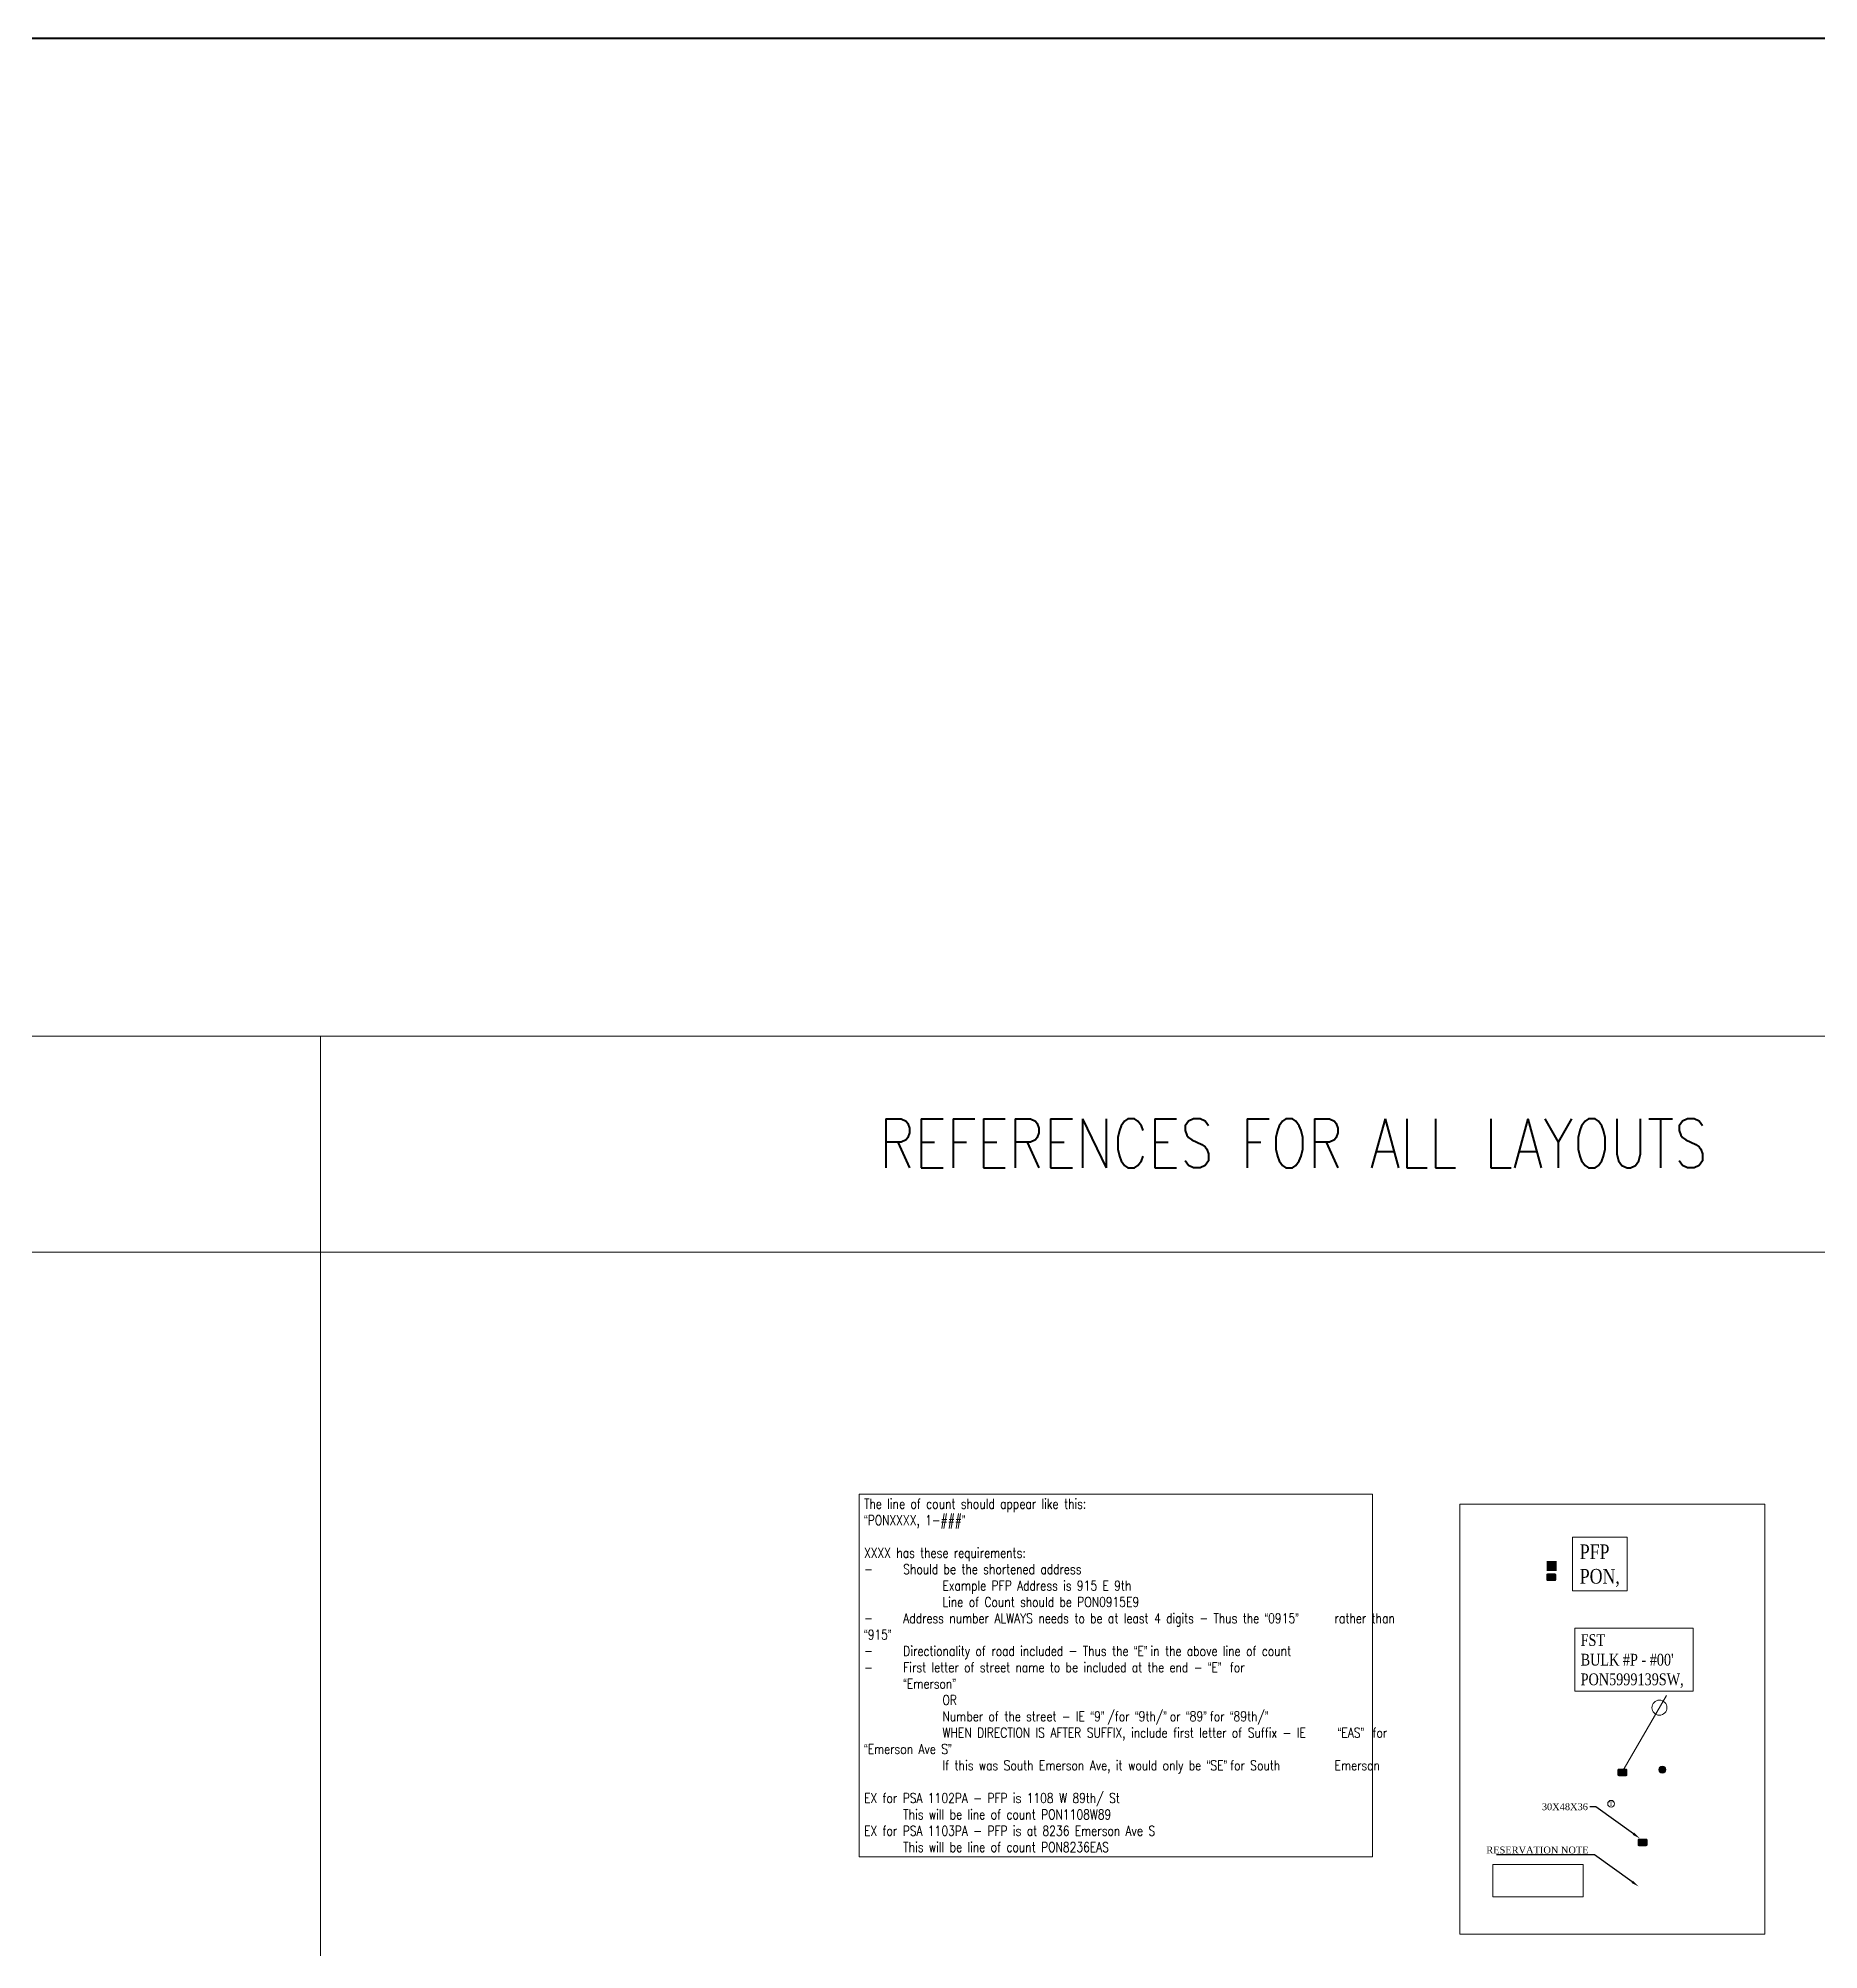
# Model space of a CAD drawing. Header units: feet. Extents: x 865220 to 2843873, y -2240498 to 972474.
# Drawn here: x 2834803 to 2835711, y 958106 to 959081 of the extents above; entities that cross this region are included whole.
import ezdxf
from ezdxf import colors
from ezdxf.entities.mleader import LeaderData, LeaderLine
from ezdxf.enums import TextEntityAlignment as Align
from ezdxf.math import Vec2, Vec3

# ---------------------------------------------------------------- set-up
doc = ezdxf.new("R2010")
doc.units = ezdxf.units.FT
doc.header["$LTSCALE"] = 0.015
doc.header["$MEASUREMENT"] = 0
doc.set_wipeout_variables(frame=1)
doc.layers.get('0').update_dxf_attribs({"lineweight": 5})
for name, color, linetype, lineweight in [('DETAIL', 7, 'Continuous', 5), ('PROP_TEL', 6, 'Continuous', 5), ('RUNNING LINE (UNDERGROUND)', 10, 'Continuous', 5), ('TELEPHONE STRUCT-EX', 30, 'Continuous', 5), ('TELEPHONE STRUCT-PROP', 6, 'Continuous', 5), ('TERMINAL SERVING AREAS', 1, 'Continuous', 5), ('TERMINALS', 7, 'Continuous', 5), ('WORK BOUNDARY', 110, 'Continuous', 40)]:
    doc.layers.add(name, color=color, linetype=linetype, lineweight=lineweight)
doc.layers.add('TEMPLATE REFERENCE', color=2, linetype='Continuous', lineweight=5, plot=False)
doc.styles.add('Dimensions 100', font='arial.ttf')
doc.styles.add('RS332', font='romans.shx', dxfattribs={"width": 0.8})
doc.styles.add('SIMPLEX', font='times.ttf', dxfattribs={"width": 0.8})
doc.styles.get("Standard").update_dxf_attribs({"font": 'times.ttf'})
doc.styles.add('Utilities', font='arial.ttf', dxfattribs={"height": 2.5})

# ---------------------------------------------------------------- blocks, each defined once
blk = doc.blocks.new('TERMINAL')
at = {"ltscale": 0.5, "flags": 128}
blk.add_lwpolyline([(-0.07, -0.65), (-0.07, 44.75)], dxfattribs=at)
at = {"ltscale": 0.5}
blk.add_circle((-0.07, 37.61), 3.83, dxfattribs=at)
blk = doc.blocks.new('TELEPHONE MANHOLE')
at = {"layer": 'TELEPHONE STRUCT-EX'}
blk.add_circle((0, 0), 1.76, dxfattribs=at)
at = {"layer": 'TELEPHONE STRUCT-EX', "style": 'SIMPLEX'}
blk.add_text('T', height=2, dxfattribs=at).set_placement((0, 0.01), align=Align.MIDDLE_CENTER)
blk = doc.blocks.new('PFP')
at = {"color": 6}
blk.add_wipeout([(-0.121, 0.121), (0.121, 0.121), (0.121, -0.121), (-0.121, -0.121)], dxfattribs=at)
at = {"ltscale": 40, "true_color": 0xffffff}
h = blk.add_hatch(color=7, dxfattribs=at)
h.dxf.hatch_style = 1
h.paths.add_polyline_path([(-0.121, -0.121), (0.121, -0.121), (0.121, 0.121), (-0.121, 0.121)])
at = {"layer": 'RUNNING LINE (UNDERGROUND)', "color": 6, "lineweight": 0, "const_width": 0.0181, "flags": 128}
blk.add_lwpolyline([(-0.121, 0.121), (0.121, 0.121), (0.121, -0.121), (-0.121, -0.121)], close=True, dxfattribs=at)
at = {"layer": 'RUNNING LINE (UNDERGROUND)', "color": 18, "lineweight": 0, "true_color": 0x000000, "const_width": 0.0181, "flags": 128}
for points in [[(-0.084, -0.084), (0.084, 0.084)], [(-0.084, 0.084), (0.084, -0.084)]]:
    blk.add_lwpolyline(points, dxfattribs=at)
blk = doc.blocks.new('NEW HH')
at = {"ltscale": 40, "true_color": 0xffffff}
h = blk.add_hatch(color=7, dxfattribs=at)
h.dxf.hatch_style = 1
h.paths.add_polyline_path([(-0.061, -0.031, 0.414214), (-0.046, -0.046), (0.046, -0.046, 0.414214), (0.061, -0.031), (0.061, 0.031, 0.414214), (0.046, 0.046), (-0.046, 0.046, 0.414214), (-0.061, 0.031)])
at = {"layer": 'RUNNING LINE (UNDERGROUND)', "color": 6, "lineweight": 0, "const_width": 0.005, "flags": 128}
blk.add_lwpolyline([(-0.061, 0.031), (-0.061, -0.031, 0.414214), (-0.046, -0.046), (0.046, -0.046, 0.414214), (0.061, -0.031), (0.061, 0.031, 0.414214), (0.046, 0.046), (-0.046, 0.046, 0.414214)], format="xyb", close=True, dxfattribs=at)
at = {"layer": 'TELEPHONE STRUCT-PROP', "color": 18, "true_color": 0x000000, "style": 'Utilities'}
blk.add_text('HH', height=0.05, dxfattribs=at).set_placement((0, 0), align=Align.MIDDLE_CENTER)
blk = doc.blocks.new('Proposed FlowerPot')
at = {"ltscale": 100, "true_color": 0xffffff}
h = blk.add_hatch(color=7, dxfattribs=at)
h.dxf.hatch_style = 1
h.paths.add_polyline_path([(0, 0.06, 0.414214), (-0.06, 0, 0.414214), (0, -0.06, 0.414214), (0.06, 0, 0.414214)])
at = {"ltscale": 100}
blk.add_circle((0, 0), 0.0604, dxfattribs=at)
at = {"layer": 'RUNNING LINE (UNDERGROUND)', "color": 6, "lineweight": 0, "const_width": 0.00907, "flags": 128}
blk.add_lwpolyline([(-0.06, 0, -0.414214), (0, 0.06, -0.414214), (0.06, 0, -0.414214), (0, -0.06, -0.414214), (-0.06, 0)], format="xyb", dxfattribs=at)
at = {"color": 18, "linetype": 'ByBlock', "lineweight": -2, "ltscale": 100, "true_color": 0x000000, "style": 'Dimensions 100'}
blk.add_text('F', height=0.0744, dxfattribs=at).set_placement((-0.029, -0.037))

msp = doc.modelspace()

# ---------------------------------------------------------------- linework, layer by layer
at = {"layer": 'TEMPLATE REFERENCE'}
msp.add_line((2833955.33, 958461.63), (2836930.92, 958461.63), dxfattribs=at)
for points in [[(2833955.33, 958571.82), (2834947.19, 958571.82), (2834947.19, 957633.13), (2833955.33, 957633.13)], [(2834947.19, 958571.82), (2835939.06, 958571.82), (2835939.06, 957633.13), (2834947.19, 957633.13)]]:
    msp.add_lwpolyline(points, close=True, dxfattribs=at)
at = {"layer": 'TERMINAL SERVING AREAS', "ltscale": 1.5, "flags": 128}
msp.add_lwpolyline([(2835545.14, 958133.06), (2835545.14, 958149.46), (2835591.22, 958149.46), (2835591.22, 958133.07)], close=True, dxfattribs=at)
at = {"layer": 'WORK BOUNDARY', "lineweight": 50}
msp.add_lwpolyline([(2831671.12, 959080.65), (2843872.89, 959080.65), (2843872.89, 955180), (2831671.12, 955180)], close=True, dxfattribs=at)

# ---------------------------------------------------------------- block references
for name, p, xscale, yscale, zscale in [('NEW HH', (2835611.19, 958196.46), 40, 40, 40), ('Proposed FlowerPot', (2835631.58, 958197.83), 30, 30, 30)]:
    msp.add_blockref(name, p, dxfattribs=dict(xscale=xscale, yscale=yscale, zscale=zscale))
at = {"layer": 'TELEPHONE STRUCT-EX', "xscale": 0.9768868823137693, "yscale": 0.9768868823137693, "zscale": 0.9768868823137693}
msp.add_blockref('TELEPHONE MANHOLE', (2835605.4, 958180.49), dxfattribs=at)
at = {"layer": 'TERMINALS', "ltscale": 0.5, "rotation": 329.9999999999999}
msp.add_blockref('TERMINAL', (2835611.34, 958196.85), dxfattribs=at)

# ---------------------------------------------------------------- texts
at = {"layer": 'TEMPLATE REFERENCE', "style": 'RS332', "width": 0.8}
msp.add_text('REFERENCES FOR ALL LAYOUTS', height=25, dxfattribs=at).set_placement((2835232.12, 958504.65))

# ---------------------------------------------------------------- next in the draw order: texts
at = {"layer": 'TEMPLATE REFERENCE', "insert": (2835224.4, 958335.89), "char_height": 5, "width": 256.7579, "attachment_point": 1, "style": 'RS332', "bg_fill": 19, "box_fill_scale": 1.5, "bg_fill_color": 256, "bg_fill_transparency": 0}
msp.add_mtext('The line of count should appear like this:\\P{\\fArial|b0|i0|c0|p34;“}PONXXXX, 1-###{\\fArial|b0|i0|c0|p34;”\\P\\P}XXXX has these requirements:\\P-^IShould be the shortened address \\P^I^IExample PFP Address is 915 E 9th             \\P^I^ILine of Count should be PON0915E9\\P-^IAddress number ALWAYS needs to be at least 4 digits - Thus the {\\fArial|b0|i0|c0|p34;“}0915{\\fArial|b0|i0|c0|p34;” }^Irather than {\\fArial|b0|i0|c0|p34;“}915{\\fArial|b0|i0|c0|p34;”\\P}-^IDirectionality of road included - Thus the {\\fArial|b0|i0|c0|p34;“}E{\\fArial|b0|i0|c0|p34;” }in the above line of count\\P-^IFirst letter of street name to be included at the end - {\\fArial|b0|i0|c0|p34;“}E{\\fArial|b0|i0|c0|p34;” } for\\P^I{\\fArial|b0|i0|c0|p34;“}Emerson{\\fArial|b0|i0|c0|p34;”} \\P^I^IOR\\P^I^INumber of the street - IE {\\fArial|b0|i0|c0|p34;“}9{\\fArial|b0|i0|c0|p34;” }/for {\\fArial|b0|i0|c0|p34;“}9th/{\\fArial|b0|i0|c0|p34;” }or {\\fArial|b0|i0|c0|p34;“}89{\\fArial|b0|i0|c0|p34;” }for {\\fArial|b0|i0|c0|p34;“}89th/{\\fArial|b0|i0|c0|p34;”\\P}^I^IWHEN DIRECTION IS AFTER SUFFIX, include first letter of Suffix - IE {\\fArial|b0|i0|c0|p34;^I^I“}EAS{\\fArial|b0|i0|c0|p34;” }^Ifor {\\fArial|b0|i0|c0|p34;“}Emerson Ave S{\\fArial|b0|i0|c0|p34;”\\P}^I^IIf this was South Emerson Ave, it would only be {\\fArial|b0|i0|c0|p34;“}SE{\\fArial|b0|i0|c0|p34;” }for South ^I^IEmerson\\P\\PEX for PSA 1102PA - PFP is 1108 W 89th/ St\\P^IThis will be line of count PON1108W89\\PEX for PSA 1103PA - PFP is at 8236 Emerson Ave S\\P^IThis will be line of count PON8236EAS', dxfattribs=at)
at = {"layer": 'TERMINALS', "ltscale": 0.5, "insert": (2835589.88, 958266.93), "char_height": 6, "attachment_point": 1, "style": 'SIMPLEX', "bg_fill": 19, "box_fill_scale": 1.5, "bg_fill_color": 256, "bg_fill_transparency": 0}
msp.add_mtext("FST\\PBULK #P - #00'\\PPON5999139SW, ", dxfattribs=at)

# ---------------------------------------------------------------- next in the draw order: linework, layer by layer
at = {"layer": 'TEMPLATE REFERENCE', "ltscale": 1.5}
msp.add_lwpolyline([(2835528.34, 958333.18), (2835683.82, 958333.18), (2835683.82, 958114.03), (2835528.34, 958114.03)], close=True, dxfattribs=at)

# ---------------------------------------------------------------- next in the draw order: block references
at = {"layer": 'PROP_TEL', "xscale": 20, "yscale": 20, "zscale": 20}
msp.add_blockref('PFP', (2835575.11, 958301.69), dxfattribs=at)

# ---------------------------------------------------------------- next in the draw order: texts
at = {"layer": 'PROP_TEL', "ltscale": 0.5, "insert": (2835589.46, 958312.71), "char_height": 7.5, "attachment_point": 1, "style": 'SIMPLEX', "bg_fill": 19, "box_fill_scale": 1.5, "bg_fill_color": 256, "bg_fill_transparency": 0}
msp.add_mtext('PFP\\PPON,', dxfattribs=at)

# ---------------------------------------------------------------- next in the draw order: leaders
at = {"layer": 'DETAIL', "ltscale": 5}
ml = msp.add_multileader_mtext('Standard', dxfattribs=at)
ml.set_content('30X48X36', color=256)
ml.set_leader_properties()
ml.build(insert=Vec2(0, 0))
ml.multileader.update_dxf_attribs({"has_text_frame": 1, "text_left_attachment_type": 2, "text_right_attachment_type": 2, "dogleg_length": 3})
ctx = ml.context
ctx.base_point, ctx.char_height, ctx.landing_gap_size, ctx.plane_origin = Vec3(2835569.06, 958178.92), 3.5, 1.5, Vec3(2835644.32, 958195.74)
ctx.left_attachment, ctx.right_attachment, ctx.text_align_type = 2, 2, 1
notes = []
notes.append((ctx, [(0, (1, 1, 0), (2835597.62, 958178.92), (-1, 0), 3, [(0, [(2835620.05, 958162.79)], 0, [])])]))
ctx.mtext.insert, ctx.mtext.alignment, ctx.mtext.flow_direction = Vec3(2835581.84, 958180.7), 2, 5
ctx.mtext.has_bg_fill, ctx.mtext.bg_color, ctx.mtext.bg_scale_factor, ctx.mtext.bg_transparency, ctx.mtext.use_window_bg_color = 1, -1027028792, 1.5, 0, 1
for ctx, leaders in notes:
    for number, flags, end, landing, length, lines in leaders:
        leader = LeaderData()
        leader.index, (leader.has_last_leader_line, leader.has_dogleg_vector, leader.attachment_direction) = number, flags
        leader.last_leader_point, leader.dogleg_vector, leader.dogleg_length = Vec3(end), Vec3(landing), length
        for number, points, colour, breaks in lines:
            line = LeaderLine()
            line.index, line.vertices, line.color, line.breaks = number, Vec3.list(points), colors.encode_raw_color(colour), breaks
            leader.lines.append(line)
        ctx.leaders.append(leader)

# ---------------------------------------------------------------- next in the draw order: block references
at = {"xscale": 40, "yscale": 40, "zscale": 40}
for p in [(2835574.89, 958295.96), (2835621.48, 958160.78)]:
    msp.add_blockref('NEW HH', p, dxfattribs=at)

# ---------------------------------------------------------------- next in the draw order: leaders
at = {"layer": 'DETAIL', "ltscale": 5}
ml = msp.add_multileader_mtext('Standard', dxfattribs=at)
ml.set_content('RESERVATION NOTE', color=256)
ml.set_leader_properties()
ml.build(insert=Vec2(0, 0))
ml.multileader.update_dxf_attribs({"text_left_attachment_type": 5, "text_right_attachment_type": 5, "dogleg_length": 3})
ctx = ml.context
ctx.base_point, ctx.char_height, ctx.landing_gap_size, ctx.plane_origin = Vec3(2835540.29, 958154.45), 3.5, 1.5, Vec3(2835643.74, 958171.27)
ctx.left_attachment, ctx.right_attachment = 5, 5
notes = []
notes.append((ctx, [(0, (1, 1, 0), (2835597.04, 958154.45), (-1, 0), 3, [(0, [(2835619.47, 958138.31)], 0, [])])]))
ctx.mtext.insert, ctx.mtext.flow_direction = Vec3(2835541.79, 958158.65), 5
ctx.mtext.has_bg_fill, ctx.mtext.bg_color, ctx.mtext.bg_scale_factor, ctx.mtext.bg_transparency, ctx.mtext.use_window_bg_color = 1, -1027028792, 1.5, 0, 1
for ctx, leaders in notes:
    for number, flags, end, landing, length, lines in leaders:
        leader = LeaderData()
        leader.index, (leader.has_last_leader_line, leader.has_dogleg_vector, leader.attachment_direction) = number, flags
        leader.last_leader_point, leader.dogleg_vector, leader.dogleg_length = Vec3(end), Vec3(landing), length
        for number, points, colour, breaks in lines:
            line = LeaderLine()
            line.index, line.vertices, line.color, line.breaks = number, Vec3.list(points), colors.encode_raw_color(colour), breaks
            leader.lines.append(line)
        ctx.leaders.append(leader)

doc.saveas('drawing.dxf')
